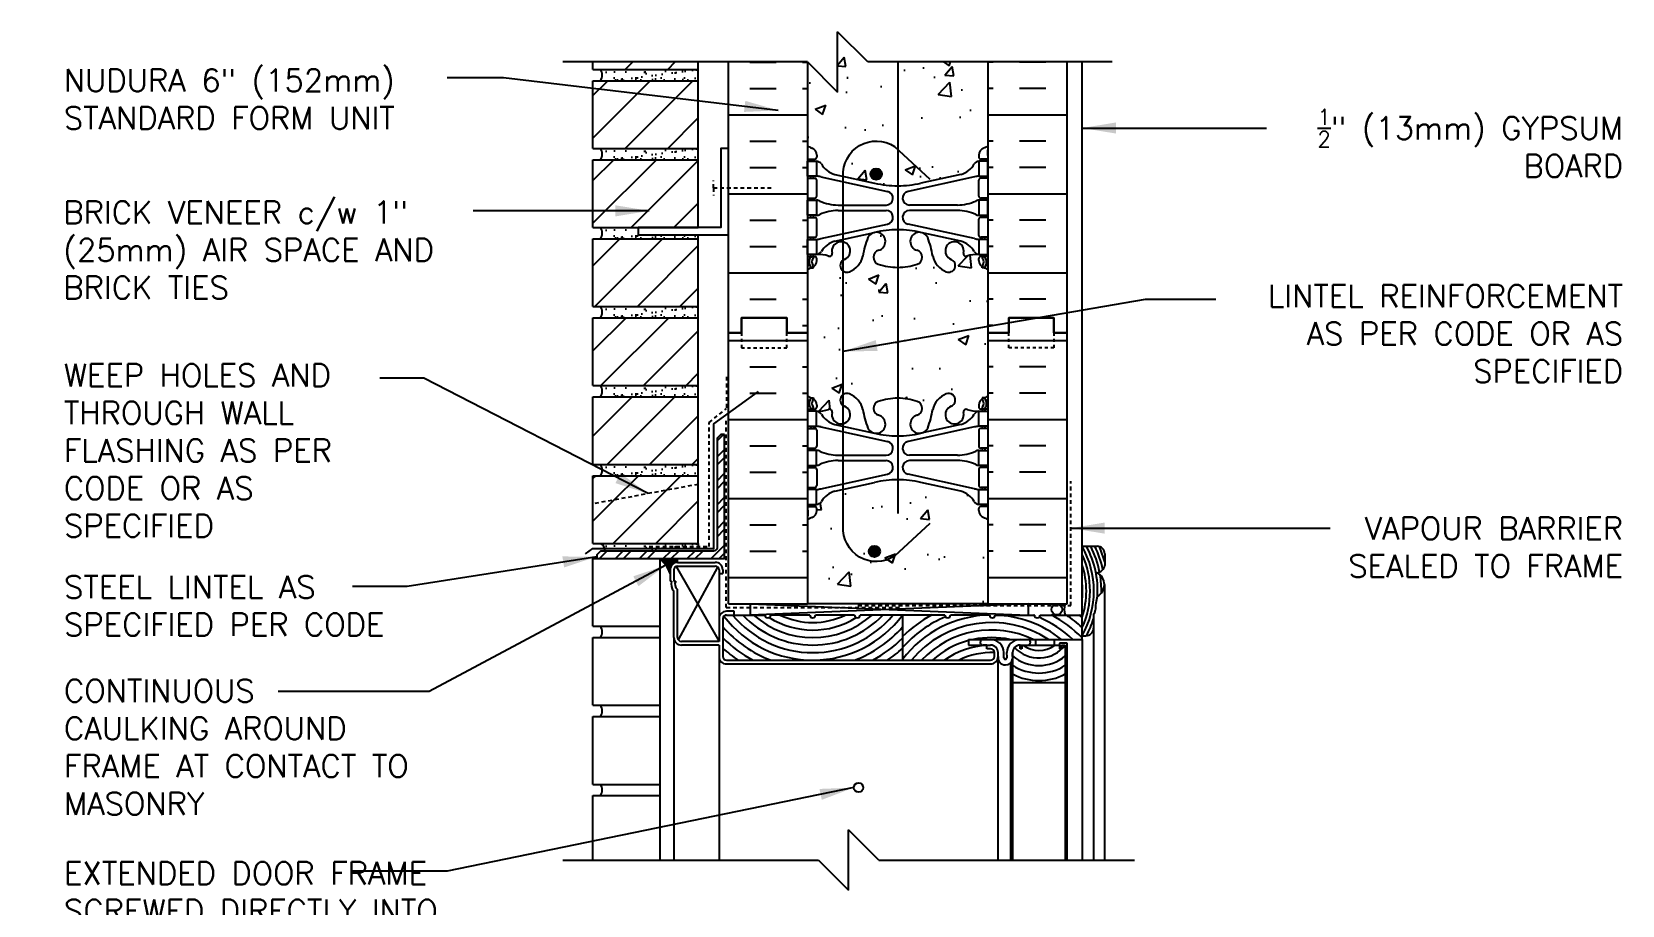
# Model space of a CAD drawing. Header units: inches. Extents: x 526.8 to 579.6, y 644.2 to 711.3.
# Drawn here: x 526.8 to 579.6, y 682.2 to 711.3 of the extents above; entities that cross this region are included whole.
import ezdxf

# ---------------------------------------------------------------- set-up
doc = ezdxf.new("R2010")
doc.units = ezdxf.units.IN
doc.header["$LTSCALE"] = 0.5
doc.header["$MEASUREMENT"] = 0
doc.linetypes.add('DASHED2', pattern=[0.375, 0.25, -0.125])
for name, color, linetype in [('HATCH', 12, 'Continuous'), ('LINE18', 9, 'Continuous'), ('line25', 2, 'Continuous'), ('LINE50', 5, 'Continuous'), ('LINE65', 3, 'Continuous'), ('LINE9', 9, 'Continuous'), ('TEXT', 4, 'Continuous'), ('Web_Edge', 9, 'Continuous')]:
    doc.layers.add(name, color=color, linetype=linetype)
doc.styles.add('DIM', font='romans.shx', dxfattribs={"width": 0.7})
doc.styles.add('ROMANS', font='romans.shx', dxfattribs={"height": 1.125})
doc.dimstyles.new('ext_12', dxfattribs={"dimscale": 12, "dimtxt": 0.09375, "dimasz": 0.09375, "dimexe": 0.09375, "dimexo": 0.0625, "dimgap": 0.0625, "dimtad": 1, "dimdec": 1, "dimzin": 3, "dimdsep": 46, "dimlunit": 4, "dimtxsty": 'DIM', "dimcen": 0.09, "dimdle": 0.09375, "dimclrt": 4, "dimadec": 0, "dimazin": 0, "dimtfac": 1, "dimtdec": 1, "dimtmove": 2, "dimatfit": 3, "dimfxl": 1, "dimfrac": 2, "dimtolj": 1, "dimtzin": 0, "dimarcsym": 0})
pattern_1 = [(45, (428.6339, 515.9881), (-0.707107, 0.707107), [])]

msp = doc.modelspace()

# ---------------------------------------------------------------- hatches: boundary and pattern name
at = {"layer": 'HATCH'}
h = msp.add_hatch(dxfattribs=at)
h.set_pattern_fill('AR-CONC', color=256, scale=0.5)
h.set_pattern_definition([(50, (0, 0), (3.586301, -0.313761), [0.375, -4.125]), (355, (0, 0), (-0.693757, 3.76096), [0.3, -3.3]), (100.45144, (0.299, -0.026), (2.892544, 3.4472), [0.318701, -3.50571]), (46.1842, (0, 1), (5.336207, -0.827596), [0.5625, -6.1875]), (96.63564, (0.4447, 0.931), (4.67331, 4.870593), [0.478052, -5.25857]), (351.18416, (0, 1), (4.67331, 4.870593), [0.45, -4.95]), (21, (0.5, 0.75), (2.984535, -2.013094), [0.375, -4.125]), (326, (0.5, 0.75), (1.216577, 3.62575), [0.3, -3.3]), (71.45144, (0.7487, 0.5822), (4.201112, 1.612656), [0.318701, -3.50571]), (37.5, (0, 0), (0.0607993, 1.6644693), [0, -3.26, 0, -3.35, 0, -3.3125]), (7.5, (0, 0), (1.3153477, 1.9720586), [0, -1.91, 0, -3.185, 0, -1.2625]), (327.5, (-1.115, 0), (2.6691122, -0.1127744), [0, -1.25, 0, -3.9, 0, -5.175]), (317.5, (-1.615, 0), (2.915931, 0.500525), [0, -1.625, 0, -2.59, 0, -3.675])])
h.paths.add_polyline_path([(558.545, 648.009, 0.082415), (558.402, 648.088, -0.317837), (558.235, 648.324), (558.235, 648.391, -0.414214), (558.298, 648.454), (558.345, 648.454), (558.345, 648.524), (558.24, 648.524, -0.188973), (558.084, 648.619, 0.196323), (557.635, 648.965), (556.313, 649.255, 0.057795), (555.545, 649.344, 0.057795), (554.777, 649.255), (553.455, 648.965, 0.196323), (553.006, 648.619, -0.188973), (552.85, 648.524), (552.745, 648.524), (552.745, 648.454), (552.793, 648.454, -0.414214), (552.855, 648.391), (552.855, 648.324, -0.317837), (552.689, 648.088, 0.082415), (552.545, 648.009), (552.545, 645.228), (553.498, 645.228), (554.498, 644.228), (554.498, 646.228), (555.498, 645.228), (558.545, 645.228)])
h.paths.add_polyline_path([(558.545, 654.228), (558.545, 656.317, 0.064398), (558.435, 656.383), (558.345, 656.383), (558.345, 656.424, -0.249069), (558.235, 656.631), (558.235, 656.699, -0.414214), (558.298, 656.761), (558.345, 656.761), (558.345, 656.831), (558.24, 656.831, 0.10046), (557.847, 656.774, -0.601435), (557.727, 656.879, 2.182095), (557.317, 656.666, -1), (557.154, 656.258, -0.24438), (556.705, 656.778, 0.053157), (556.539, 657.392, 0.223253), (556.339, 657.557), (556.319, 657.562, 0.955472), (556.181, 656.968, -0.735593), (556.194, 656.51, -0.082755), (555.545, 656.402, -0.082755), (554.897, 656.51, -0.735593), (554.91, 656.968, 0.955472), (554.771, 657.562), (554.752, 657.557, 0.223253), (554.551, 657.392, 0.053157), (554.385, 656.778, -0.24438), (553.937, 656.258, -1), (553.774, 656.666, 2.182095), (553.364, 656.879, -0.601435), (553.244, 656.774, 0.10046), (552.85, 656.831), (552.745, 656.831), (552.745, 656.761), (552.793, 656.761, -0.414214), (552.855, 656.699), (552.855, 656.631, -0.249069), (552.745, 656.424), (552.745, 656.383), (552.655, 656.383, 0.064398), (552.545, 656.317), (552.545, 654.228), (552.545, 652.139, 0.064398), (552.655, 652.073), (552.745, 652.073), (552.745, 652.031, -0.249069), (552.855, 651.824), (552.855, 651.756, -0.414214), (552.793, 651.694), (552.745, 651.694), (552.745, 651.624), (552.85, 651.624, 0.10046), (553.244, 651.681, -0.601435), (553.364, 651.576, 2.182095), (553.774, 651.789, -1), (553.937, 652.197, -0.24438), (554.385, 651.677, 0.053157), (554.551, 651.063, 0.223253), (554.752, 650.898), (554.771, 650.893, 0.955472), (554.91, 651.487, -0.735593), (554.897, 651.945, -0.082755), (555.545, 652.053, -0.082755), (556.194, 651.945, -0.735593), (556.181, 651.487, 0.955472), (556.319, 650.893), (556.339, 650.898, 0.223253), (556.539, 651.063, 0.053157), (556.705, 651.677, -0.24438), (557.154, 652.197, -1), (557.317, 651.789, 2.182095), (557.727, 651.576, -0.601435), (557.847, 651.681, 0.10046), (558.24, 651.624), (558.345, 651.624), (558.345, 651.694), (558.298, 651.694, -0.414214), (558.235, 651.756), (558.235, 651.824, -0.249069), (558.345, 652.031), (558.345, 652.073), (558.435, 652.073, 0.064398), (558.545, 652.139)])
h.paths.add_polyline_path([(558.545, 662.92), (557.701, 662.92), (557.701, 663.483), (557.514, 663.67), (557.264, 663.67), (557.076, 663.483), (557.076, 662.92), (556.451, 662.92), (556.451, 663.483), (556.264, 663.67), (556.014, 663.67), (555.826, 663.483), (555.826, 662.92), (555.43, 662.92), (555.076, 663.274), (555.076, 667.311, 0.022683), (554.777, 667.255), (553.455, 666.965, 0.196323), (553.006, 666.619, -0.188973), (552.85, 666.524), (552.745, 666.524), (552.745, 666.454), (552.793, 666.454, -0.414214), (552.855, 666.391), (552.855, 666.324, -0.317837), (552.689, 666.088, 0.082415), (552.545, 666.009), (552.545, 660.446, 0.082415), (552.689, 660.367, -0.317837), (552.855, 660.131), (552.855, 660.064, -0.414214), (552.793, 660.001), (552.745, 660.001), (552.745, 659.931), (552.85, 659.931, -0.188973), (553.006, 659.837, 0.196323), (553.455, 659.49), (554.777, 659.2, 0.057795), (555.545, 659.111, 0.057795), (556.313, 659.2), (557.635, 659.49, 0.196323), (558.084, 659.837, -0.188973), (558.24, 659.931), (558.345, 659.931), (558.345, 660.001), (558.298, 660.001, -0.414214), (558.235, 660.064), (558.235, 660.131, -0.317837), (558.402, 660.367, 0.082415), (558.545, 660.446)])
h.paths.add_polyline_path([(557.585, 666.976), (556.313, 667.255, 0.017332), (556.085, 667.301), (556.085, 665.728), (556.335, 665.478), (557.335, 665.478), (557.585, 665.728)], flags=17)
h.paths.add_polyline_path([(552.545, 672.228), (547.92, 672.228), (547.92, 670.728, -1), (547.42, 670.728), (547.42, 672.228), (546.12, 672.228), (546.12, 670.478, 0.079579), (547.12, 667.228), (552.295, 657.853), (552.295, 657.478), (552.545, 657.478)])
h.paths.add_polyline_path([(545.233, 669.226), (527.783, 668.931), (527.783, 668.432), (528.783, 667.432), (526.783, 667.432), (527.783, 666.432), (527.783, 665.932), (545.331, 666.224, -0.048691), (545.233, 667.228)])
h.paths.add_polyline_path([(558.545, 672.228), (552.545, 672.228), (552.545, 670.139, 0.064398), (552.655, 670.073), (552.745, 670.073), (552.745, 670.031, -0.249069), (552.855, 669.824), (552.855, 669.756, -0.414214), (552.793, 669.694), (552.745, 669.694), (552.745, 669.624), (552.85, 669.624, 0.10046), (553.244, 669.681, -0.601435), (553.364, 669.576, 2.182095), (553.774, 669.789, -1), (553.937, 670.197, -0.24438), (554.385, 669.677, 0.053157), (554.551, 669.063, 1.553132), (554.91, 669.487, -0.735593), (554.897, 669.945, -0.082755), (555.545, 670.053, -0.082755), (556.194, 669.945, -0.735593), (556.181, 669.487, 1.553132), (556.539, 669.063, 0.053157), (556.705, 669.677, -0.24438), (557.154, 670.197, -1), (557.317, 669.789, 2.182095), (557.727, 669.576, -0.601435), (557.847, 669.681, 0.10046), (558.24, 669.624), (558.345, 669.624), (558.345, 669.694), (558.298, 669.694, -0.414214), (558.235, 669.756), (558.235, 669.824, -0.249069), (558.345, 670.031), (558.345, 670.073), (558.435, 670.073, 0.064398), (558.545, 670.139)])
h.paths.add_polyline_path([(558.545, 710.258), (554.545, 710.258), (553.545, 711.258), (553.545, 709.258), (552.545, 710.258), (552.545, 707.477, 0.082415), (552.689, 707.398, -0.317837), (552.855, 707.162), (552.855, 707.095, -0.414214), (552.793, 707.032), (552.745, 707.032), (552.745, 706.962), (552.85, 706.962, -0.188973), (553.006, 706.867, 0.196323), (553.455, 706.521), (554.777, 706.23, 0.057795), (555.545, 706.141, 0.057795), (556.313, 706.23), (557.635, 706.521, 0.196323), (558.084, 706.867, -0.188973), (558.24, 706.962), (558.345, 706.962), (558.345, 707.032), (558.298, 707.032, -0.414214), (558.235, 707.095), (558.235, 707.162, -0.317837), (558.402, 707.398, 0.082415), (558.545, 707.477)])
h.paths.add_polyline_path([(558.545, 703.347, 0.064398), (558.435, 703.413), (558.345, 703.413), (558.345, 703.455, -0.249069), (558.235, 703.662), (558.235, 703.73, -0.414214), (558.298, 703.792), (558.345, 703.792), (558.345, 703.862), (558.24, 703.862, 0.10046), (557.847, 703.805, -0.601435), (557.727, 703.91, 2.182095), (557.317, 703.697, -1), (557.154, 703.288, -0.24438), (556.705, 703.809, 0.053157), (556.539, 704.423, 1.553132), (556.181, 703.999, -0.735593), (556.194, 703.541, -0.082755), (555.545, 703.433, -0.082755), (554.897, 703.541, -0.735593), (554.91, 703.999, 1.553132), (554.551, 704.423, 0.053157), (554.385, 703.809, -0.24438), (553.937, 703.288, -1), (553.774, 703.697, 2.182095), (553.364, 703.91, -0.601435), (553.244, 703.805, 0.10046), (552.85, 703.862), (552.745, 703.862), (552.745, 703.792), (552.793, 703.792, -0.414214), (552.855, 703.73), (552.855, 703.662, -0.249069), (552.745, 703.455), (552.745, 703.413), (552.655, 703.413, 0.064398), (552.545, 703.347), (552.545, 701.258), (552.545, 699.169, 0.064398), (552.655, 699.103), (552.745, 699.103), (552.745, 699.062, -0.249069), (552.855, 698.854), (552.855, 698.787, -0.414214), (552.793, 698.724), (552.745, 698.724), (552.745, 698.654), (552.85, 698.654, 0.10046), (553.244, 698.712, -0.601435), (553.364, 698.607, 2.182095), (553.774, 698.82, -1), (553.937, 699.228, -0.24438), (554.385, 698.707, 0.053157), (554.551, 698.093, 1.553132), (554.91, 698.518, -0.735593), (554.897, 698.976, -0.082755), (555.545, 699.084, -0.082755), (556.194, 698.976, -0.735593), (556.181, 698.518, 1.553132), (556.539, 698.093, 0.053157), (556.705, 698.707, -0.24438), (557.154, 699.228, -1), (557.317, 698.82, 2.182095), (557.727, 698.607, -0.601435), (557.847, 698.712, 0.10046), (558.24, 698.654), (558.345, 698.654), (558.345, 698.724), (558.298, 698.724, -0.414214), (558.235, 698.787), (558.235, 698.854, -0.249069), (558.345, 699.062), (558.345, 699.103), (558.435, 699.103, 0.064398), (558.545, 699.169), (558.545, 701.258)])
h.paths.add_polyline_path([(558.545, 695.04, 0.082415), (558.402, 695.119, -0.317837), (558.235, 695.354), (558.235, 695.422, -0.414214), (558.298, 695.484), (558.345, 695.484), (558.345, 695.554), (558.24, 695.554, -0.188973), (558.084, 695.649, 0.196323), (557.635, 695.996), (556.313, 696.286, 0.057795), (555.545, 696.375, 0.057795), (554.777, 696.286), (553.455, 695.996, 0.196323), (553.006, 695.649, -0.188973), (552.85, 695.554), (552.745, 695.554), (552.745, 695.484), (552.793, 695.484, -0.414214), (552.855, 695.422), (552.855, 695.354, -0.317837), (552.689, 695.119, 0.082415), (552.545, 695.04), (552.545, 692.258), (558.545, 692.258)])
h = msp.add_hatch(dxfattribs=at)
h.set_pattern_fill('ANSI31', color=256, scale=8, style=0)
h.set_pattern_definition([(45, (428.6339, 518.6131), (-0.707107, 0.707107), [])])
h.paths.add_polyline_path([(548.92, 710.258), (545.42, 710.258), (545.42, 710.008), (548.92, 710.008)])
h = msp.add_hatch(dxfattribs=at)
h.set_pattern_fill('AR-SAND', color=256, scale=0.25, style=0)
h.set_pattern_definition([(37.5, (428.63394, 529.11314), (-0.01574834, 0.48170594), [0, -0.38, 0, -0.425, 0, -0.40625]), (7.5, (428.63394, 529.11314), (0.4424442, 0.7055365), [0, -0.205, 0, -0.3425, 0, -0.13125]), (327.5, (428.32644, 529.11314), (0.7785355, 0.0014148), [0, -0.125, 0, -0.45, 0, -0.5875]), (317.5, (428.32644, 529.11314), (0.7515317, 0.2194189), [0, -0.0625, 0, -0.295, 0, -0.3375])])
h.paths.add_polyline_path([(548.92, 710.008), (545.67, 710.008, -0.318233), (545.67, 709.633), (548.92, 709.633)])
h = msp.add_hatch(dxfattribs=at)
h.set_pattern_fill('INSUL', color=256, scale=7, style=0)
h.set_pattern_definition([(0, (-2373.6162, 304.2487), (0, 2.625), []), (0, (-2373.6162, 305.1237), (0, 2.625), [0.875, -0.875]), (0, (-2373.6162, 305.9987), (0, 2.625), [0.875, -0.875])])
h.paths.add_polyline_path([(552.545, 710.258), (549.92, 710.258), (549.92, 701.258), (550.358, 701.258), (550.358, 701.758), (551.858, 701.758), (551.858, 701.258), (552.545, 701.258)])
h = msp.add_hatch(dxfattribs=at)
h.set_pattern_fill('INSUL', color=256, scale=7, style=0)
h.set_pattern_definition([(180, (3484.707, 304.2487), (0, 2.625), []), (180, (3484.707, 305.1237), (0, 2.625), [0.875, -0.875]), (180, (3484.707, 305.9987), (0, 2.625), [0.875, -0.875])])
h.paths.add_polyline_path([(561.17, 710.258), (558.545, 710.258), (558.545, 701.258), (559.233, 701.258), (559.233, 701.758), (560.733, 701.758), (560.733, 701.258), (561.17, 701.258)])
h = msp.add_hatch(dxfattribs=at)
h.set_pattern_fill('ANSI31', color=256, scale=8, style=0)
h.set_pattern_definition(pattern_1)
h.paths.add_polyline_path([(548.92, 707.383), (548.92, 709.633), (545.42, 709.633), (545.42, 707.383)])
h = msp.add_hatch(dxfattribs=at)
h.set_pattern_fill('AR-SAND', color=256, scale=0.25, style=0)
h.set_pattern_definition([(37.5, (428.63394, 526.48814), (-0.01574834, 0.48170594), [0, -0.38, 0, -0.425, 0, -0.40625]), (7.5, (428.63394, 526.48814), (0.4424442, 0.7055365), [0, -0.205, 0, -0.3425, 0, -0.13125]), (327.5, (428.32644, 526.48814), (0.7785355, 0.0014148), [0, -0.125, 0, -0.45, 0, -0.5875]), (317.5, (428.32644, 526.48814), (0.7515317, 0.2194189), [0, -0.0625, 0, -0.295, 0, -0.3375])])
h.paths.add_polyline_path([(548.92, 707.383), (545.67, 707.383, -0.318233), (545.67, 707.008), (548.92, 707.008)])
h = msp.add_hatch(dxfattribs=at)
h.set_pattern_fill('ANSI31', color=256, scale=8, style=0)
h.set_pattern_definition(pattern_1)
h.paths.add_polyline_path([(545.42, 704.758), (548.92, 704.758), (548.92, 707.008), (545.42, 707.008)])
h = msp.add_hatch(dxfattribs=at)
h.set_pattern_fill('AR-SAND', color=256, scale=0.25, style=0)
h.set_pattern_definition([(37.5, (428.63394, 523.86314), (-0.01574834, 0.48170594), [0, -0.38, 0, -0.425, 0, -0.40625]), (7.5, (428.63394, 523.86314), (0.4424442, 0.7055365), [0, -0.205, 0, -0.3425, 0, -0.13125]), (327.5, (428.32644, 523.86314), (0.7785355, 0.0014148), [0, -0.125, 0, -0.45, 0, -0.5875]), (317.5, (428.32644, 523.86314), (0.7515317, 0.2194189), [0, -0.0625, 0, -0.295, 0, -0.3375])])
edge = h.paths.add_edge_path()
edge.add_line((548.92, 704.508), (546.92, 704.508))
edge.add_line((546.92, 704.508), (546.92, 704.758))
edge.add_line((546.92, 704.758), (545.67, 704.758))
edge.add_arc((545.406, 704.571), 0.324, -35.3056, 35.3056, ccw=False)
edge.add_line((545.67, 704.383), (548.92, 704.383))
edge.add_line((548.92, 704.383), (548.92, 704.508))
h = msp.add_hatch(dxfattribs=at)
h.set_pattern_fill('ANSI31', color=256, scale=8, style=0)
h.set_pattern_definition(pattern_1)
h.paths.add_polyline_path([(548.92, 702.133), (548.92, 704.383), (545.42, 704.383), (545.42, 702.133)])
h = msp.add_hatch(dxfattribs=at)
h.set_pattern_fill('AR-SAND', color=256, scale=0.25, style=0)
h.set_pattern_definition([(37.5, (428.63394, 521.23814), (-0.01574834, 0.48170594), [0, -0.38, 0, -0.425, 0, -0.40625]), (7.5, (428.63394, 521.23814), (0.4424442, 0.7055365), [0, -0.205, 0, -0.3425, 0, -0.13125]), (327.5, (428.32644, 521.23814), (0.7785355, 0.0014148), [0, -0.125, 0, -0.45, 0, -0.5875]), (317.5, (428.32644, 521.23814), (0.7515317, 0.2194189), [0, -0.0625, 0, -0.295, 0, -0.3375])])
h.paths.add_polyline_path([(548.92, 702.133), (545.67, 702.133, -0.318233), (545.67, 701.758), (548.92, 701.758)])
h = msp.add_hatch(dxfattribs=at)
h.set_pattern_fill('ANSI31', color=256, scale=8, style=0)
h.set_pattern_definition(pattern_1)
h.paths.add_polyline_path([(548.92, 699.508), (548.92, 701.758), (545.42, 701.758), (545.42, 699.508)])
h = msp.add_hatch(dxfattribs=at)
h.set_pattern_fill('INSUL', color=256, scale=7, style=0)
h.set_pattern_definition([(0, (-2373.6162, 286.2487), (0, 2.625), []), (0, (-2373.6162, 287.1237), (0, 2.625), [0.875, -0.875]), (0, (-2373.6162, 287.9987), (0, 2.625), [0.875, -0.875])])
h.paths.add_polyline_path([(549.92, 692.258), (552.545, 692.258), (552.545, 701.258), (551.858, 701.258), (551.858, 701.758), (550.358, 701.758), (550.358, 701.258), (549.92, 701.258)])
h = msp.add_hatch(dxfattribs=at)
h.set_pattern_fill('INSUL', color=256, scale=7, style=0)
h.set_pattern_definition([(180, (3484.707, 286.2487), (0, 2.625), []), (180, (3484.707, 287.1237), (0, 2.625), [0.875, -0.875]), (180, (3484.707, 287.9987), (0, 2.625), [0.875, -0.875])])
h.paths.add_polyline_path([(558.545, 692.258), (561.17, 692.258), (561.17, 701.258), (560.733, 701.258), (560.733, 701.758), (559.233, 701.758), (559.233, 701.258), (558.545, 701.258)])
h = msp.add_hatch(dxfattribs=at)
h.set_pattern_fill('AR-SAND', color=256, scale=0.25, style=0)
h.set_pattern_definition([(37.5, (428.63394, 518.61314), (-0.01574834, 0.48170594), [0, -0.38, 0, -0.425, 0, -0.40625]), (7.5, (428.63394, 518.61314), (0.4424442, 0.7055365), [0, -0.205, 0, -0.3425, 0, -0.13125]), (327.5, (428.32644, 518.61314), (0.7785355, 0.0014148), [0, -0.125, 0, -0.45, 0, -0.5875]), (317.5, (428.32644, 518.61314), (0.7515317, 0.2194189), [0, -0.0625, 0, -0.295, 0, -0.3375])])
h.paths.add_polyline_path([(548.92, 699.508), (545.67, 699.508, -0.318233), (545.67, 699.133), (548.92, 699.133)])
h = msp.add_hatch(dxfattribs=at)
h.set_pattern_fill('ANSI31', color=256, scale=8, style=0)
h.set_pattern_definition(pattern_1)
h.paths.add_polyline_path([(545.42, 696.883), (548.92, 696.883), (548.92, 699.133), (545.42, 699.133)])
h = msp.add_hatch(dxfattribs=at)
h.set_pattern_fill('ANSI32', color=256, scale=1.5, style=0)
h.set_pattern_definition([(45, (635.15483, 539.32473), (-0.3977476, 0.3977476), []), (45, (635.42, 539.32473), (-0.3977476, 0.3977476), [])])
h.paths.add_polyline_path([(549.795, 693.758), (549.795, 697.883), (549.67, 697.883), (549.545, 697.758), (549.545, 694.133, -0.414214), (549.42, 694.008), (545.67, 694.008), (545.545, 693.883), (545.545, 693.758)])
h = msp.add_hatch(dxfattribs=at)
h.set_pattern_fill('AR-SAND', color=256, scale=0.25, style=0)
h.set_pattern_definition([(37.5, (428.63394, 515.98814), (-0.01574834, 0.48170594), [0, -0.38, 0, -0.425, 0, -0.40625]), (7.5, (428.63394, 515.98814), (0.4424442, 0.7055365), [0, -0.205, 0, -0.3425, 0, -0.13125]), (327.5, (428.32644, 515.98814), (0.7785355, 0.0014148), [0, -0.125, 0, -0.45, 0, -0.5875]), (317.5, (428.32644, 515.98814), (0.7515317, 0.2194189), [0, -0.0625, 0, -0.295, 0, -0.3375])])
h.paths.add_polyline_path([(548.92, 696.508), (548.92, 696.883), (545.67, 696.883, -0.318233), (545.67, 696.508)])
h = msp.add_hatch(dxfattribs=at)
h.set_pattern_fill('ANSI31', color=256, scale=8, style=0)
h.set_pattern_definition(pattern_1)
h.paths.add_polyline_path([(545.42, 695.576), (548.92, 696.224), (548.92, 696.508), (545.42, 696.508)])
h = msp.add_hatch(dxfattribs=at)
h.set_pattern_fill('ANSI31', color=256, scale=8, style=0)
h.set_pattern_definition(pattern_1)
h.paths.add_polyline_path([(545.42, 695.576), (545.42, 694.258), (548.92, 694.258), (548.92, 696.224)])
h = msp.add_hatch(dxfattribs=at)
h.set_pattern_fill('AR-SAND', color=256, scale=0.25, style=0)
h.set_pattern_definition([(37.5, (428.63394, 513.36314), (-0.01574834, 0.48170594), [0, -0.38, 0, -0.425, 0, -0.40625]), (7.5, (428.63394, 513.36314), (0.4424442, 0.7055365), [0, -0.205, 0, -0.3425, 0, -0.13125]), (327.5, (428.32644, 513.36314), (0.7785355, 0.0014148), [0, -0.125, 0, -0.45, 0, -0.5875]), (317.5, (428.32644, 513.36314), (0.7515317, 0.2194189), [0, -0.0625, 0, -0.295, 0, -0.3375])])
edge = h.paths.add_edge_path()
edge.add_line((545.67, 693.883), (545.795, 694.008))
edge.add_line((545.795, 694.008), (548.92, 694.008))
edge.add_line((548.92, 694.008), (548.92, 694.258))
edge.add_line((548.92, 694.258), (545.67, 694.258))
edge.add_arc((545.406, 694.071), 0.324, -35.3056, 35.3056, ccw=False)
at = {"layer": 'LINE65'}
for points in [[(555.014, 706.532, 1), (554.639, 706.532, 1)], [(554.956, 693.998, 1), (554.581, 693.998, 1)]]:
    msp.add_hatch(color=256, dxfattribs=at).paths.add_polyline_path(points)
at = {"layer": 'LINE9'}
msp.add_hatch(color=0, dxfattribs=at).paths.add_polyline_path([(547.637, 693.758, -0.122241), (547.983, 693.268), (547.983, 693.383, -0.414214), (548.233, 693.633), (548.233, 693.758)])

# ---------------------------------------------------------------- linework, layer by layer
at = {"layer": 'HATCH', "color": 6, "linetype": 'DASHED2'}
for p, q in [((549.86, 699.794), (549.86, 698.744)), ((549.277, 698.277), (549.86, 698.744)), ((549.849, 692.133), (549.849, 698.376)), ((549.277, 694.16), (549.277, 698.277)), ((561.295, 692.2), (561.295, 696.325)), ((547.286, 694.16), (549.277, 694.16)), ((549.849, 692.133), (555.686, 692.133)), ((554.221, 692.2), (561.295, 692.2))]:
    msp.add_line(p, q, dxfattribs=at)
at = {"layer": 'HATCH', "color": 12}
for p, q in [((545.42, 691.508), (545.42, 693.758)), ((545.42, 691.508), (547.637, 691.508)), ((545.42, 688.883), (545.42, 691.133)), ((545.42, 691.133), (547.637, 691.133)), ((545.42, 688.883), (547.637, 688.883)), ((545.42, 686.258), (545.42, 688.508)), ((545.42, 688.508), (547.637, 688.508)), ((545.42, 686.258), (547.637, 686.258)), ((545.42, 683.743), (545.42, 685.883)), ((545.42, 685.883), (547.637, 685.883))]:
    msp.add_line(p, q, dxfattribs=at)
at = {"layer": 'HATCH'}
for p, q in [((548.179, 693.491), (549.608, 691.008)), ((548.259, 691.056), (549.571, 693.472)), ((550.647, 692.258), (559.88, 691.883)), ((559.88, 692.258), (550.647, 691.883))]:
    msp.add_line(p, q, dxfattribs=at)
for centre, radius, start, end in [((559.015, 692.68), 3.043, 330.7919, 29.2081), ((559.015, 692.68), 3.168, 356.825, 27.9516), ((559.015, 692.68), 3.293, 11.0243, 26.8034), ((559.015, 692.68), 3.418, 12.0651, 25.7495), ((559.015, 692.68), 3.543, 15.9774, 24.627), ((559.015, 692.68), 2.918, 335.54, 24.46), ((559.015, 692.68), 2.793, 341.9887, 18.0113), ((559.015, 692.68), 3.293, 358.8322, 9.4629), ((559.015, 692.68), 2.668, 354.5984, 5.4016), ((552.722, 694.093), 3.96, 220.9881, 249.5281), ((552.722, 694.093), 3.71, 217.2647, 323.4425), ((552.722, 694.093), 3.46, 219.6927, 320.3073), ((552.722, 694.093), 3.21, 223.5049, 316.4951), ((552.722, 694.093), 2.96, 228.2938, 311.7062), ((552.722, 694.093), 2.71, 237.7067, 302.0927), ((552.722, 694.093), 2.46, 243.9392, 296.0608), ((552.722, 694.093), 3.96, 290.4719, 318.8113), ((558.663, 688.174), 3.71, 91.1088, 142.9696), ((558.663, 688.174), 4.21, 118.2115, 134.7082), ((558.663, 688.174), 3.96, 112.8027, 138.4099), ((558.663, 688.174), 3.46, 56.8657, 140.3071), ((558.663, 688.174), 3.71, 51.3484, 88.184), ((558.663, 688.174), 3.96, 68.9628, 69.5284), ((558.663, 688.174), 3.96, 47.025, 66.6047), ((558.663, 688.174), 4.21, 44.4081, 61.7885), ((558.663, 688.174), 4.46, 47.5981, 56.2851), ((558.663, 688.174), 4.71, 50.3175, 51.9669), ((559.015, 692.68), 3.168, 332.0612, 343.0968), ((552.722, 694.093), 4.21, 224.7637, 241.7883), ((552.722, 694.093), 4.21, 298.2117, 315.0605), ((558.663, 688.174), 3.21, 64.504, 136.495), ((558.663, 688.174), 2.96, 105.1263, 131.706), ((558.663, 688.174), 2.96, 78.1976, 101.8024), ((552.722, 694.093), 4.46, 227.9163, 236.2849), ((552.722, 694.093), 4.46, 303.7151, 311.9261), ((558.663, 688.174), 2.71, 93.4175, 125.3682), ((558.663, 688.174), 2.46, 87.9386, 116.0604), ((560.233, 691.564), 1.359, 229.9163, 310.0837), ((560.233, 691.564), 1.109, 223.276, 322.0991), ((560.233, 691.564), 0.859, 232.4764, 307.5236), ((560.233, 691.564), 1.609, 237.0538, 302.9462), ((560.233, 691.564), 1.859, 241.9196, 298.0804), ((560.233, 691.564), 2.109, 245.4864, 246.3105), ((560.233, 691.564), 2.109, 293.6895, 294.5136)]:
    msp.add_arc(centre, radius, start, end, dxfattribs=at)
at = {"layer": 'HATCH', "color": 12}
for centre in [(545.406, 691.321), (545.406, 688.696), (545.406, 686.071)]:
    msp.add_arc(centre, 0.324, 324.6944, 35.3056, dxfattribs=at)
at = {"layer": 'LINE18'}
msp.add_line((548.92, 694.258), (548.92, 694.088), dxfattribs=at)
at = {"layer": 'line25'}
for p, q in [((545.42, 710.008), (545.42, 710.258)), ((545.42, 710.008), (548.92, 710.008)), ((548.92, 704.758), (548.92, 710.258)), ((552.545, 710.258), (552.545, 701.258)), ((558.545, 701.258), (558.545, 710.258)), ((545.42, 709.633), (548.92, 709.633)), ((545.42, 707.383), (545.42, 709.633)), ((545.42, 707.383), (548.92, 707.383)), ((545.42, 707.008), (548.92, 707.008)), ((545.42, 704.758), (545.42, 707.008)), ((545.42, 704.758), (548.92, 704.758)), ((545.42, 704.383), (548.92, 704.383)), ((545.42, 702.133), (545.42, 704.383)), ((548.92, 704.383), (548.92, 704.508)), ((548.92, 694.258), (548.92, 704.383)), ((545.42, 702.133), (548.92, 702.133)), ((545.42, 701.758), (548.92, 701.758)), ((545.42, 699.508), (545.42, 701.758)), ((552.545, 701.258), (552.545, 692.258)), ((558.545, 692.258), (558.545, 701.258)), ((545.42, 699.508), (548.92, 699.508)), ((545.42, 699.133), (548.92, 699.133)), ((545.42, 696.883), (545.42, 699.133)), ((545.42, 696.883), (548.92, 696.883)), ((545.42, 694.258), (545.42, 696.508)), ((545.42, 696.508), (548.92, 696.508)), ((545.42, 694.258), (548.92, 694.258))]:
    msp.add_line(p, q, dxfattribs=at)
at = {"layer": 'line25', "color": 12}
msp.add_line((545.42, 693.758), (545.545, 693.758), dxfattribs=at)
at = {"layer": 'LINE50'}
for p, q in [((549.92, 701.258), (549.92, 710.258)), ((561.17, 701.258), (561.17, 710.258)), ((549.92, 692.258), (549.92, 701.258)), ((561.17, 692.258), (561.17, 701.258)), ((549.92, 692.258), (552.545, 692.258)), ((558.545, 692.258), (561.17, 692.258))]:
    msp.add_line(p, q, dxfattribs=at)
for points in [[(549.92, 701.258), (550.358, 701.258), (550.358, 701.758), (551.858, 701.758), (551.858, 701.258), (552.545, 701.258)], [(552.545, 701.258), (551.858, 701.258), (551.858, 701.758), (550.358, 701.758), (550.358, 701.258), (549.92, 701.258)], [(561.17, 701.258), (560.733, 701.258), (560.733, 701.758), (559.233, 701.758), (559.233, 701.258), (558.545, 701.258)], [(558.545, 701.258), (559.233, 701.258), (559.233, 701.758), (560.733, 701.758), (560.733, 701.258), (561.17, 701.258)]]:
    msp.add_lwpolyline(points, dxfattribs=at)
at = {"layer": 'LINE65'}
msp.add_line((555.545, 710.249), (555.545, 695.258), dxfattribs=at)
msp.add_lwpolyline([(556.613, 694.927), (555.433, 693.843, -0.623194), (553.735, 694.833), (553.735, 706.454, -0.623194), (555.433, 707.444), (556.613, 706.359)], format="xyb", dxfattribs=at)
for centre in [(554.827, 706.532), (554.768, 693.998)]:
    msp.add_circle(centre, 0.188, dxfattribs=at)
at = {"layer": 'LINE9'}
for p, q in [((553.545, 709.258), (553.545, 711.258)), ((554.545, 710.258), (553.545, 711.258)), ((552.545, 710.258), (544.42, 710.258)), ((552.545, 710.258), (553.545, 709.258)), ((562.67, 710.258), (554.545, 710.258)), ((561.67, 691.071), (561.67, 710.258)), ((561.67, 694.165), (562.17, 694.165)), ((547.637, 693.758), (547.637, 683.743)), ((548.233, 693.633), (548.233, 693.758)), ((548.233, 693.633), (549.483, 693.633)), ((562.42, 693.915), (562.42, 693.531)), ((547.983, 693.383), (547.983, 693.008)), ((548.108, 693.383), (548.108, 693.008)), ((548.233, 693.508), (549.483, 693.508)), ((549.608, 693.383), (549.608, 693.258)), ((549.608, 693.258), (549.733, 693.258)), ((549.608, 693.258), (549.608, 691.758)), ((549.733, 693.383), (549.733, 693.258)), ((548.034, 693.008), (547.983, 693.008)), ((548.108, 693.008), (548.17, 693.008)), ((548.108, 691.133), (548.108, 692.679)), ((548.233, 691.133), (548.233, 692.735)), ((562.406, 692.894), (562.406, 683.743)), ((550.108, 692.008), (549.858, 692.008)), ((550.108, 691.883), (550.108, 692.008)), ((550.647, 692.258), (550.647, 691.883)), ((558.57, 692.258), (552.545, 692.258)), ((559.88, 692.258), (559.88, 691.883)), ((549.608, 691.758), (549.608, 691.008)), ((549.733, 691.758), (549.733, 690.508)), ((549.858, 691.883), (550.108, 691.883)), ((549.858, 691.883), (551.13, 691.883)), ((552.623, 691.883), (551.32, 691.883)), ((554.106, 691.883), (552.812, 691.883)), ((557.108, 691.883), (554.296, 691.883)), ((555.702, 691.883), (555.702, 690.383)), ((558.591, 691.883), (557.297, 691.883)), ((558.781, 691.883), (560.083, 691.883)), ((560.273, 691.883), (561.67, 691.883)), ((562.045, 691.91), (562.045, 691.446)), ((562.045, 691.446), (562.045, 683.743)), ((548.108, 691.133), (548.108, 683.743)), ((549.608, 691.008), (548.358, 691.008)), ((557.891, 691.071), (561.67, 691.071)), ((557.891, 691.071), (557.891, 690.883)), ((558.378, 691.071), (558.627, 691.071)), ((559.608, 691.071), (559.858, 691.071)), ((560.12, 691.071), (560.12, 690.883)), ((560.736, 691.071), (560.736, 690.883)), ((560.92, 690.946), (560.92, 690.758)), ((561.17, 690.946), (560.92, 690.946)), ((561.17, 683.743), (561.17, 690.946)), ((561.67, 691.196), (561.795, 691.196)), ((561.67, 691.071), (561.67, 683.743)), ((549.608, 690.883), (548.358, 690.883)), ((549.608, 690.883), (549.608, 690.508)), ((549.608, 690.508), (549.608, 683.743)), ((549.858, 690.383), (558.627, 690.383)), ((557.891, 690.883), (558.502, 690.883)), ((558.502, 690.883), (558.377, 690.883)), ((558.502, 690.758), (558.502, 690.883)), ((558.502, 690.883), (558.627, 690.883)), ((558.627, 690.758), (558.502, 690.758)), ((558.752, 690.508), (558.752, 690.633)), ((558.752, 690.508), (558.752, 690.633)), ((558.873, 690.469), (558.873, 683.743)), ((558.877, 690.508), (558.877, 690.633)), ((559.062, 690.479), (559.064, 690.633)), ((559.173, 690.479), (559.17, 690.633)), ((559.358, 690.508), (559.358, 690.633)), ((559.358, 690.633), (559.358, 683.743)), ((559.608, 690.883), (559.858, 690.883)), ((559.608, 690.883), (560.92, 690.883)), ((559.608, 690.758), (559.608, 690.883)), ((559.67, 690.758), (559.608, 690.758)), ((559.67, 690.883), (559.67, 690.758)), ((560.92, 690.758), (560.983, 690.758)), ((560.983, 690.883), (561.108, 690.883)), ((560.983, 690.883), (560.983, 690.758)), ((561.108, 690.883), (561.108, 688.429)), ((561.108, 690.883), (561.108, 683.743)), ((549.858, 690.258), (558.627, 690.258)), ((559.295, 683.743), (559.295, 690.303)), ((561.108, 689.633), (559.358, 689.633)), ((553.913, 682.743), (553.913, 684.743)), ((554.913, 683.743), (553.913, 684.743)), ((544.42, 683.743), (552.913, 683.743)), ((552.913, 683.743), (553.913, 682.743)), ((554.913, 683.743), (563.406, 683.743))]:
    msp.add_line(p, q, dxfattribs=at)
at = {"layer": 'LINE9', "linetype": 'DASHED2'}
for p, q in [((549.42, 706.071), (549.42, 706.321)), ((549.42, 706.071), (549.42, 705.821)), ((549.42, 706.071), (551.42, 706.071)), ((548.92, 696.224), (545.42, 695.576))]:
    msp.add_line(p, q, dxfattribs=at)
at = {"layer": 'LINE9'}
msp.add_lwpolyline([(546.92, 704.508), (549.92, 704.508), (549.92, 707.383), (549.67, 707.383), (549.67, 704.758), (546.92, 704.758)], close=True, dxfattribs=at)
at = {"layer": 'LINE9', "linetype": 'DASHED2', "ltscale": 0.15}
for points in [[(550.358, 701.258), (550.358, 701.258), (550.358, 700.758), (551.858, 700.758), (551.858, 701.258), (551.858, 701.258)], [(550.358, 701.258), (550.358, 701.258), (550.358, 700.758), (551.858, 700.758), (551.858, 701.258), (551.858, 701.258)], [(560.733, 701.258), (560.733, 701.258), (560.733, 700.758), (559.233, 700.758), (559.233, 701.258), (559.233, 701.258)], [(560.733, 701.258), (560.733, 701.258), (560.733, 700.758), (559.233, 700.758), (559.233, 701.258), (559.233, 701.258)]]:
    msp.add_lwpolyline(points, dxfattribs=at)
at = {"layer": 'LINE9'}
msp.add_lwpolyline([(545.17, 693.92), (545.413, 694.088), (549.437, 694.088), (549.437, 698.238), (550.92, 699.311)], dxfattribs=at)
at = {"layer": 'LINE9', "color": 9}
msp.add_lwpolyline([(549.795, 697.883), (549.67, 697.883), (549.545, 697.758), (549.545, 694.133, -0.414214), (549.42, 694.008), (545.67, 694.008), (545.545, 693.883), (545.545, 693.758), (549.795, 693.758)], format="xyb", close=True, dxfattribs=at)
at = {"layer": 'LINE9'}
for centre, radius in [((560.828, 692.069), 0.178), ((554.241, 686.15), 0.156)]:
    msp.add_circle(centre, radius, dxfattribs=at)
for centre, radius, start, end in [((545.406, 709.821), 0.324, 324.6944, 35.3056), ((545.406, 707.196), 0.324, 324.6944, 35.3056), ((545.406, 704.571), 0.324, 324.6944, 35.3056), ((545.406, 701.946), 0.324, 324.6944, 35.3056), ((545.406, 699.321), 0.324, 324.6944, 35.3056), ((545.406, 696.696), 0.324, 324.6944, 35.3056), ((545.54, 694.007), 0.283, 0.3347, 62.6866), ((562.17, 693.915), 0.25, 0, 90), ((546.822, 692.816), 1.246, 21.2624, 49.1397), ((548.233, 693.383), 0.25, 90, 180), ((549.483, 693.383), 0.25, 0, 90), ((548.233, 693.383), 0.125, 90, 180), ((549.483, 693.383), 0.125, 0, 90), ((562.121, 693.588), 0.305, 279.3716, 349.3541), ((561.961, 692.894), 0.445, 298.0452, 61.9548), ((548.349, 692.906), 0.331, 161.963, 223.1991), ((548.349, 692.906), 0.206, 150.1879, 235.6091), ((563.732, 692.047), 1.626, 163.7963, 180.329), ((549.858, 691.758), 0.25, 90, 180), ((561.642, 692.066), 0.571, 160.4813, 198.8273), ((561.925, 692.045), 0.181, 311.6431, 357.7617), ((549.858, 691.758), 0.125, 90, 180), ((551.225, 691.883), 0.0947, 180, 0), ((552.717, 691.883), 0.0947, 180, 0), ((554.201, 691.883), 0.0947, 180, 0), ((557.202, 691.883), 0.0947, 180, 0), ((558.686, 691.883), 0.0947, 180, 0), ((560.178, 691.883), 0.0947, 180, 0), ((561.795, 691.446), 0.25, 270, 0), ((548.358, 691.133), 0.25, 180, 270), ((548.358, 691.133), 0.125, 180, 270), ((558.377, 690.977), 0.0938, 89.4229, 269.4229), ((558.627, 690.633), 0.438, 0, 90), ((559.608, 690.633), 0.438, 90, 180), ((559.857, 690.977), 0.0938, 270.5771, 90.5771), ((549.858, 690.508), 0.25, 180, 270), ((549.858, 690.508), 0.125, 180, 270), ((558.627, 690.633), 0.25, 0, 90), ((558.627, 690.633), 0.125, 0, 90), ((558.627, 690.508), 0.125, 270, 0), ((558.627, 690.508), 0.25, 270, 0), ((559.117, 690.47), 0.244, 170.8993, 270), ((559.117, 690.47), 0.0562, 170.8993, 270), ((559.117, 690.47), 0.0562, 270, 9.1007), ((559.117, 690.47), 0.244, 270, 350.8993), ((559.608, 690.633), 0.25, 90, 180)]:
    msp.add_arc(centre, radius, start, end, dxfattribs=at)
at = {"layer": 'Web_Edge'}
for p, q in [((552.555, 707.152), (552.555, 707.338)), ((558.535, 707.152), (558.535, 707.338)), ((552.545, 707.032), (552.793, 707.032)), ((552.655, 706.962), (552.655, 707.032)), ((552.745, 706.962), (552.745, 707.032)), ((552.855, 707.162), (552.855, 707.095)), ((558.235, 707.162), (558.235, 707.095)), ((558.545, 707.032), (558.298, 707.032)), ((558.345, 706.962), (558.345, 707.032)), ((558.435, 706.962), (558.435, 707.032)), ((552.545, 706.392), (552.793, 706.392)), ((552.655, 706.392), (552.655, 706.462)), ((552.745, 706.392), (552.745, 706.462)), ((552.855, 705.795), (552.855, 706.33)), ((552.994, 706.438), (555.206, 705.957)), ((553.455, 706.521), (554.777, 706.23)), ((558.096, 706.438), (555.885, 705.957)), ((557.635, 706.521), (556.313, 706.23)), ((558.235, 705.795), (558.235, 706.33)), ((558.545, 706.392), (558.298, 706.392)), ((558.345, 706.392), (558.345, 706.462)), ((558.435, 706.392), (558.435, 706.462)), ((552.545, 705.732), (552.793, 705.732)), ((552.655, 705.662), (552.655, 705.732)), ((552.745, 705.662), (552.745, 705.732)), ((558.545, 705.732), (558.298, 705.732)), ((558.345, 705.662), (558.345, 705.732)), ((558.435, 705.662), (558.435, 705.732)), ((553.56, 705.502), (555.156, 705.502)), ((553.56, 705.322), (555.156, 705.322)), ((557.531, 705.502), (555.934, 705.502)), ((557.531, 705.322), (555.934, 705.322)), ((552.545, 705.092), (552.793, 705.092)), ((552.655, 705.092), (552.655, 705.162)), ((552.745, 705.092), (552.745, 705.162)), ((552.855, 704.495), (552.855, 705.03)), ((552.994, 704.386), (555.206, 704.867)), ((558.096, 704.386), (555.885, 704.867)), ((558.235, 704.495), (558.235, 705.03)), ((558.545, 705.092), (558.298, 705.092)), ((558.345, 705.092), (558.345, 705.162)), ((558.435, 705.092), (558.435, 705.162)), ((552.545, 704.432), (552.793, 704.432)), ((552.655, 704.362), (552.655, 704.432)), ((552.745, 704.362), (552.745, 704.432)), ((553.455, 704.303), (554.777, 704.594)), ((557.635, 704.303), (556.313, 704.594)), ((558.545, 704.432), (558.298, 704.432)), ((558.345, 704.362), (558.345, 704.432)), ((558.435, 704.362), (558.435, 704.432)), ((552.545, 703.792), (552.793, 703.792)), ((552.545, 703.692), (552.587, 703.692)), ((552.655, 703.792), (552.655, 703.862)), ((552.745, 703.792), (552.745, 703.862)), ((552.855, 703.662), (552.855, 703.73)), ((558.235, 703.662), (558.235, 703.73)), ((558.545, 703.792), (558.298, 703.792)), ((558.345, 703.792), (558.345, 703.862)), ((558.435, 703.792), (558.435, 703.862)), ((558.545, 703.692), (558.503, 703.692)), ((552.655, 703.413), (552.745, 703.413)), ((552.745, 703.413), (552.745, 703.455)), ((558.345, 703.413), (558.345, 703.455)), ((558.435, 703.413), (558.345, 703.413)), ((552.655, 699.103), (552.745, 699.103)), ((552.745, 699.103), (552.745, 699.062)), ((552.855, 698.854), (552.855, 698.787)), ((558.235, 698.854), (558.235, 698.787)), ((558.435, 699.103), (558.345, 699.103)), ((558.345, 699.103), (558.345, 699.062)), ((552.545, 698.824), (552.587, 698.824)), ((552.545, 698.724), (552.793, 698.724)), ((552.655, 698.724), (552.655, 698.654)), ((552.745, 698.724), (552.745, 698.654)), ((558.545, 698.724), (558.298, 698.724)), ((558.345, 698.724), (558.345, 698.654)), ((558.435, 698.724), (558.435, 698.654)), ((558.545, 698.824), (558.503, 698.824)), ((552.545, 698.084), (552.793, 698.084)), ((552.655, 698.154), (552.655, 698.084)), ((552.745, 698.154), (552.745, 698.084)), ((552.855, 698.022), (552.855, 697.487)), ((552.994, 698.131), (555.206, 697.649)), ((553.455, 698.213), (554.777, 697.923)), ((558.096, 698.131), (555.885, 697.649)), ((557.635, 698.213), (556.313, 697.923)), ((558.235, 698.022), (558.235, 697.487)), ((558.545, 698.084), (558.298, 698.084)), ((558.345, 698.154), (558.345, 698.084)), ((558.435, 698.154), (558.435, 698.084)), ((552.545, 697.424), (552.793, 697.424)), ((552.655, 697.424), (552.655, 697.354)), ((552.745, 697.424), (552.745, 697.354)), ((558.545, 697.424), (558.298, 697.424)), ((558.345, 697.424), (558.345, 697.354)), ((558.435, 697.424), (558.435, 697.354)), ((552.545, 696.784), (552.793, 696.784)), ((552.655, 696.854), (552.655, 696.784)), ((552.745, 696.854), (552.745, 696.784)), ((552.855, 696.722), (552.855, 696.187)), ((553.56, 697.194), (555.156, 697.194)), ((553.56, 697.014), (555.156, 697.014)), ((557.531, 697.194), (555.934, 697.194)), ((557.531, 697.014), (555.934, 697.014)), ((558.235, 696.722), (558.235, 696.187)), ((558.545, 696.784), (558.298, 696.784)), ((558.345, 696.854), (558.345, 696.784)), ((558.435, 696.854), (558.435, 696.784)), ((552.994, 696.078), (555.206, 696.56)), ((553.455, 695.996), (554.777, 696.286)), ((558.096, 696.078), (555.885, 696.56)), ((557.635, 695.996), (556.313, 696.286)), ((552.545, 696.124), (552.793, 696.124)), ((552.655, 696.124), (552.655, 696.054)), ((552.745, 696.124), (552.745, 696.054)), ((558.545, 696.124), (558.298, 696.124)), ((558.345, 696.124), (558.345, 696.054)), ((558.435, 696.124), (558.435, 696.054)), ((552.545, 695.484), (552.793, 695.484)), ((552.555, 695.364), (552.555, 695.178)), ((552.655, 695.554), (552.655, 695.484)), ((552.745, 695.554), (552.745, 695.484)), ((552.855, 695.354), (552.855, 695.422)), ((558.235, 695.354), (558.235, 695.422)), ((558.545, 695.484), (558.298, 695.484)), ((558.345, 695.554), (558.345, 695.484)), ((558.435, 695.554), (558.435, 695.484)), ((558.535, 695.364), (558.535, 695.178))]:
    msp.add_line(p, q, dxfattribs=at)
for points in [[(552.55, 706.962), (552.85, 706.962), (552.85, 706.462), (552.55, 706.462)], [(558.54, 706.962), (558.24, 706.962), (558.24, 706.462), (558.54, 706.462)], [(552.55, 705.662), (552.85, 705.662), (552.85, 705.162), (552.55, 705.162)], [(558.54, 705.662), (558.24, 705.662), (558.24, 705.162), (558.54, 705.162)], [(552.55, 704.362), (552.85, 704.362), (552.85, 703.862), (552.55, 703.862)], [(558.54, 704.362), (558.24, 704.362), (558.24, 703.862), (558.54, 703.862)], [(552.55, 698.154), (552.85, 698.154), (552.85, 698.654), (552.55, 698.654)], [(558.54, 698.154), (558.24, 698.154), (558.24, 698.654), (558.54, 698.654)], [(552.55, 696.854), (552.85, 696.854), (552.85, 697.354), (552.55, 697.354)], [(558.54, 696.854), (558.24, 696.854), (558.24, 697.354), (558.54, 697.354)], [(552.55, 695.554), (552.85, 695.554), (552.85, 696.054), (552.55, 696.054)], [(558.54, 695.554), (558.24, 695.554), (558.24, 696.054), (558.54, 696.054)]]:
    msp.add_lwpolyline(points, close=True, dxfattribs=at)
for centre, radius, start, end in [((552.855, 707.869), 0.5, 231.6833, 250.5288), ((552.855, 707.869), 0.6, 238.8907, 238.927), ((552.535, 707.338), 0.02, 360, 58.927), ((552.605, 707.162), 0.25, 0, 70.5288), ((558.485, 707.162), 0.25, 109.4712, 180), ((558.235, 707.869), 0.5, 289.4712, 308.3167), ((558.555, 707.338), 0.02, 121.073, 180), ((558.235, 707.869), 0.6, 301.073, 301.1093), ((552.535, 707.152), 0.02, 299.988, 360), ((552.793, 707.095), 0.0625, 270, 0), ((552.807, 706.716), 0.25, 37.2777, 80.0823), ((553.655, 707.244), 0.75, 210.155, 254.5838), ((557.436, 707.244), 0.75, 285.4162, 329.845), ((558.283, 706.716), 0.25, 99.9177, 142.7223), ((558.298, 707.095), 0.0625, 180, 270), ((558.555, 707.152), 0.02, 180, 240.012), ((552.793, 706.33), 0.0625, 0, 90), ((552.76, 705.466), 1, 76.4291, 84.7991), ((555.545, 709.498), 3.356, 256.7692, 270), ((555.545, 709.498), 3.356, 270, 283.2308), ((558.331, 705.466), 1, 95.2009, 103.5709), ((558.298, 706.33), 0.0625, 90, 180), ((552.793, 705.795), 0.0625, 270, 0), ((555.156, 705.732), 0.23, 270, 77.6055), ((555.934, 705.732), 0.23, 102.3945, 270), ((558.298, 705.795), 0.0625, 180, 270), ((552.846, 705.443), 0.219, 60.4937, 88.92), ((552.846, 705.443), 0.219, 60.4937, 88.92), ((552.846, 705.381), 0.219, 271.08, 299.5063), ((553.59, 707.102), 1.6, 246.5673, 268.9203), ((553.59, 707.102), 1.6, 246.5673, 268.9203), ((553.59, 703.722), 1.6, 91.0797, 113.4327), ((555.156, 705.092), 0.23, 282.3945, 90), ((555.934, 705.092), 0.23, 90, 257.6055), ((557.5, 707.102), 1.6, 271.0797, 293.4327), ((557.5, 707.102), 1.6, 271.0797, 293.4327), ((557.5, 703.722), 1.6, 66.5673, 88.9203), ((558.244, 705.443), 0.219, 91.08, 119.5063), ((558.244, 705.443), 0.219, 91.08, 119.5063), ((558.244, 705.381), 0.219, 240.4937, 268.92), ((552.793, 705.03), 0.0625, 0, 90), ((555.545, 701.327), 3.356, 90, 103.2308), ((555.545, 701.327), 3.356, 76.7692, 90), ((558.298, 705.03), 0.0625, 90, 180), ((552.793, 704.495), 0.0625, 270, 0), ((552.76, 705.358), 1, 275.2009, 283.5709), ((553.655, 703.58), 0.75, 105.4162, 149.845), ((553.66, 703.98), 0.305, 291.8037, 193.3205), ((557.348, 703.338), 3, 158.8016, 170.9727), ((554.827, 704.292), 0.305, 285.7253, 154.6218), ((556.264, 704.292), 0.305, 25.3782, 254.2747), ((553.742, 703.338), 3, 9.0273, 21.1984), ((557.43, 703.98), 0.305, 346.6795, 248.1963), ((557.436, 703.58), 0.75, 30.155, 74.5838), ((558.331, 705.358), 1, 256.4291, 264.7991), ((558.298, 704.495), 0.0625, 180, 270), ((552.587, 703.672), 0.02, 345.8459, 90), ((552.849, 703.608), 0.25, 137.5391, 219.8855), ((552.698, 703.746), 0.045, 317.5391, 137.5391), ((552.849, 703.608), 0.16, 137.5391, 219.9999), ((552.605, 703.662), 0.25, 289.4712, 360), ((552.793, 703.73), 0.0625, 360, 90), ((552.807, 704.108), 0.25, 279.9177, 322.7223), ((552.906, 702.864), 1, 70.0933, 93.2121), ((553.276, 703.889), 0.09, 251.1349, 13.3205), ((553.855, 703.493), 0.22, 111.8037, 291.8037), ((553.66, 703.98), 0.745, 291.8037, 346.7348), ((554.975, 703.768), 0.24, 105.7253, 251.077), ((556.116, 703.768), 0.24, 288.923, 74.2747), ((557.43, 703.98), 0.745, 193.2652, 248.1963), ((557.235, 703.493), 0.22, 248.1963, 68.1963), ((557.815, 703.889), 0.09, 166.6795, 288.8651), ((558.184, 702.864), 1, 86.7879, 109.9067), ((558.283, 704.108), 0.25, 217.2777, 260.0823), ((558.298, 703.73), 0.0625, 90, 180), ((558.485, 703.662), 0.25, 180, 250.5288), ((558.393, 703.746), 0.045, 42.4609, 222.4609), ((558.242, 703.608), 0.16, 320.0001, 42.4609), ((558.242, 703.608), 0.25, 320.1145, 42.4609), ((558.503, 703.672), 0.02, 90, 194.1541), ((552.855, 702.955), 0.6, 114.9252, 121.1093), ((552.855, 702.955), 0.5, 109.4712, 128.3167), ((552.594, 703.517), 0.02, 294.9252, 19.2084), ((552.691, 703.477), 0.045, 218.552, 40.8121), ((555.545, 705.433), 2, 251.077, 270), ((555.545, 705.433), 2, 270, 288.923), ((558.399, 703.477), 0.045, 139.1879, 321.448), ((558.235, 702.955), 0.5, 51.6833, 70.5288), ((558.497, 703.517), 0.02, 160.7916, 245.0748), ((558.235, 702.955), 0.6, 58.8907, 65.0748), ((552.855, 699.562), 0.5, 231.6833, 250.5288), ((552.855, 699.562), 0.6, 238.8907, 245.0748), ((552.587, 698.844), 0.02, 270, 14.1541), ((552.849, 698.909), 0.25, 140.1145, 222.4609), ((552.594, 698.999), 0.02, 340.7916, 65.0748), ((552.691, 699.04), 0.045, 319.1879, 141.448), ((552.605, 698.854), 0.25, 0, 70.5288), ((552.849, 698.909), 0.16, 140.0001, 222.4609), ((553.855, 699.024), 0.22, 68.1963, 248.1963), ((553.66, 698.536), 0.745, 13.2652, 68.1963), ((554.975, 698.749), 0.24, 108.923, 254.2747), ((555.545, 697.084), 2, 90, 108.923), ((555.545, 697.084), 2, 71.077, 90), ((556.116, 698.749), 0.24, 285.7253, 71.077), ((557.43, 698.536), 0.745, 111.8037, 166.7348), ((557.235, 699.024), 0.22, 291.8037, 111.8037), ((558.485, 698.854), 0.25, 109.4712, 180), ((558.399, 699.04), 0.045, 38.552, 220.8121), ((558.242, 698.909), 0.16, 317.5391, 39.9999), ((558.235, 699.562), 0.5, 289.4712, 308.3167), ((558.242, 698.909), 0.25, 317.5391, 39.8855), ((558.497, 698.999), 0.02, 114.9252, 199.2084), ((558.503, 698.844), 0.02, 165.8459, 270), ((558.235, 699.562), 0.6, 294.9252, 301.1093), ((552.698, 698.771), 0.045, 222.4609, 42.4609), ((552.793, 698.787), 0.0625, 270, 0), ((552.906, 699.653), 1, 266.7879, 289.9067), ((552.807, 698.408), 0.25, 37.2777, 80.0823), ((553.655, 698.936), 0.75, 210.155, 254.5838), ((553.276, 698.627), 0.09, 346.6795, 108.8651), ((553.66, 698.536), 0.305, 166.6795, 68.1963), ((557.348, 699.178), 3, 189.0273, 201.1984), ((554.827, 698.224), 0.305, 205.3782, 74.2747), ((556.264, 698.224), 0.305, 105.7253, 334.6218), ((553.742, 699.178), 3, 338.8016, 350.9727), ((557.43, 698.536), 0.305, 111.8037, 13.3205), ((557.436, 698.936), 0.75, 285.4162, 329.845), ((557.815, 698.627), 0.09, 71.1349, 193.3205), ((558.184, 699.653), 1, 250.0933, 273.2121), ((558.283, 698.408), 0.25, 99.9177, 142.7223), ((558.298, 698.787), 0.0625, 180, 270), ((558.393, 698.771), 0.045, 137.5391, 317.5391), ((552.793, 698.022), 0.0625, 0, 90), ((552.76, 697.159), 1, 76.4291, 84.7991), ((555.545, 701.19), 3.356, 256.7692, 270), ((555.545, 701.19), 3.356, 270, 283.2308), ((558.331, 697.159), 1, 95.2009, 103.5709), ((558.298, 698.022), 0.0625, 90, 180), ((552.793, 697.487), 0.0625, 270, 0), ((552.846, 697.136), 0.219, 60.4937, 88.92), ((553.59, 698.794), 1.6, 246.5673, 268.9203), ((555.156, 697.424), 0.23, 270, 77.6055), ((555.934, 697.424), 0.23, 102.3945, 270), ((557.5, 698.794), 1.6, 271.0797, 293.4327), ((558.244, 697.136), 0.219, 91.08, 119.5063), ((558.298, 697.487), 0.0625, 180, 270), ((552.793, 696.722), 0.0625, 0, 90), ((552.846, 697.073), 0.219, 271.08, 299.5063), ((552.846, 697.073), 0.219, 271.08, 299.5063), ((553.59, 695.415), 1.6, 91.0797, 113.4327), ((553.59, 695.415), 1.6, 91.0797, 113.4327), ((555.156, 696.784), 0.23, 282.3945, 90), ((555.934, 696.784), 0.23, 90, 257.6055), ((557.5, 695.415), 1.6, 66.5673, 88.9203), ((557.5, 695.415), 1.6, 66.5673, 88.9203), ((558.244, 697.073), 0.219, 240.4937, 268.92), ((558.244, 697.073), 0.219, 240.4937, 268.92), ((558.298, 696.722), 0.0625, 90, 180), ((552.793, 696.187), 0.0625, 270, 0), ((555.545, 693.019), 3.356, 90, 103.2308), ((555.545, 693.019), 3.356, 76.7692, 90), ((558.298, 696.187), 0.0625, 180, 270), ((552.76, 697.05), 1, 275.2009, 283.5709), ((553.655, 695.273), 0.75, 105.4162, 149.845), ((557.436, 695.273), 0.75, 30.155, 74.5838), ((558.331, 697.05), 1, 256.4291, 264.7991), ((552.535, 695.364), 0.02, 0, 60.012), ((552.855, 694.647), 0.6, 121.073, 121.1093), ((552.535, 695.178), 0.02, 301.073, 0), ((552.605, 695.354), 0.25, 289.4712, 360), ((552.793, 695.422), 0.0625, 360, 90), ((552.807, 695.801), 0.25, 279.9177, 322.7223), ((558.283, 695.801), 0.25, 217.2777, 260.0823), ((558.298, 695.422), 0.0625, 90, 180), ((558.485, 695.354), 0.25, 180, 250.5288), ((558.555, 695.364), 0.02, 119.988, 180), ((558.555, 695.178), 0.02, 180, 238.927), ((558.235, 694.647), 0.6, 58.8907, 58.927), ((552.855, 694.647), 0.5, 109.4712, 128.3167), ((558.235, 694.647), 0.5, 51.6833, 70.5288)]:
    msp.add_arc(centre, radius, start, end, dxfattribs=at)

# ---------------------------------------------------------------- texts
at = {"layer": 'TEXT', "char_height": 0.75, "style": 'ROMANS'}
for s, insert, width, attachment_point in [('NUDURA 6" (152mm) STANDARD FORM UNIT', (527.847, 709.021), 16.08776, 4), ('\\A1;{\\H0.7x;\\S1/2;}" (13mm) GYPSUM BOARD', (579.637, 708.689), 12.40385, 3), ('BRICK VENEER c/w 1" (25mm) AIR SPACE AND BRICK TIES', (527.833, 704.011), 13.95954, 4), ('LINTEL REINFORCEMENT AS PER CODE OR AS SPECIFIED', (579.637, 702.857), 14.01173, 3), ('WEEP HOLES AND THROUGH WALL FLASHING AS PER CODE OR AS SPECIFIED', (527.849, 697.349), 12.54928, 4), ('VAPOUR BARRIER SEALED TO FRAME', (579.637, 695.138), 13.29922, 3), ('STEEL LINTEL AS SPECIFIED PER CODE', (527.855, 692.19), 12.54928, 4), ('CONTINUOUS CAULKING AROUND FRAME AT CONTACT TO MASONRY', (527.855, 687.492), 12.54928, 4), ('EXTENDED DOOR FRAME SCREWED DIRECTLY INTO NUDURA CONCRETE CORE', (527.855, 681.429), 13.48168, 4)]:
    msp.add_mtext(s, dxfattribs=dict(at, insert=insert, width=width, attachment_point=attachment_point))

# ---------------------------------------------------------------- leaders
at = {"layer": 'TEXT'}
for points, override in [([(551.576, 708.648), (542.448, 709.728), (540.577, 709.728)], {"dimgap": 0.0625, "dimtad": 0}), ([(561.67, 708.062), (567.792, 708.062)], {"dimgap": 0.0625, "dimtad": 0}), ([(547.292, 705.31), (543.664, 705.31), (541.439, 705.31)], {"dimgap": 0.0625, "dimtad": 0}), ([(553.735, 700.643), (563.77, 702.375), (566.108, 702.375)], {"dimgap": 0.0625, "dimtad": 0}), ([(547.25, 695.915), (539.806, 699.751), (538.338, 699.751)], {"dimtad": 0}), ([(561.295, 694.77), (568.253, 694.77), (569.904, 694.77)], {"dimgap": 0.0625, "dimtad": 0}), ([(545.545, 693.821), (539.25, 692.828), (537.435, 692.828)], {"dimgap": 0.0625, "dimtad": 0}), ([(547.84, 693.534), (539.986, 689.344), (534.96, 689.344)], {"dimgap": 0.0625, "dimtad": 0}), ([(554.084, 686.15), (540.574, 683.375), (537.42, 683.375)], {"dimgap": 0.0625, "dimtad": 0})]:
    msp.add_leader(points, dimstyle='ext_12', override=override, dxfattribs=at)

doc.saveas('drawing.dxf')
